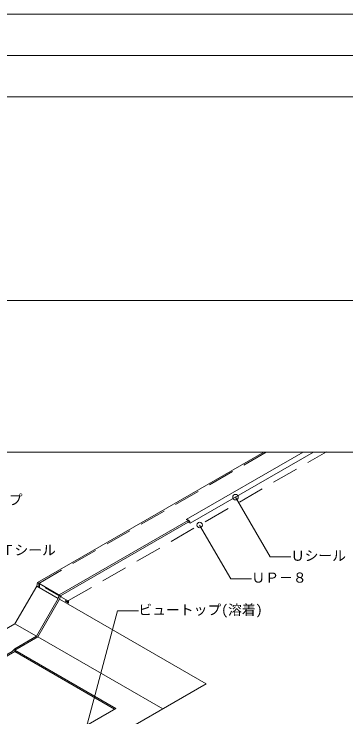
# Model space of a CAD drawing. Units: millimetres, scale not verified. Extents: x -1380 to 1380, y -955 to 955.
# Drawn here: x -21 to 459, y -64 to 955 of the extents above; entities that cross this region are included whole.
import ezdxf
from ezdxf.enums import TextEntityAlignment as Align

# ---------------------------------------------------------------- set-up
doc = ezdxf.new("R2010")
doc.units = ezdxf.units.MM
doc.header["$LTSCALE"] = 3
doc.linetypes.add('USER1', pattern=[19.05, 12.7, -6.35])
for name, color, linetype, lineweight in [('0-0_0', 7, 'Continuous', 18), ('0-1_WAKU', 7, 'Continuous', 18), ('0-4_BOUSUI', 1, 'Continuous', 18), ('0-5_MOJI', 7, 'Continuous', 18), ('0-8_KANAMONO', 4, 'Continuous', 18)]:
    doc.layers.add(name, color=color, linetype=linetype, lineweight=lineweight)
doc.styles.add('ＭＳ ゴシック', font='')
doc.styles.get('ＭＳ ゴシック').set_extended_font_data('MS Gothic')

msp = doc.modelspace()

# ---------------------------------------------------------------- linework, layer by layer
at = {"layer": '0-0_0'}
msp.add_line((-1380, 895), (1380, 895), dxfattribs=at)
msp.add_lwpolyline([(-900, -660), (900, -660), (900, 540), (-900, 540)], close=True, dxfattribs=at)
at = {"layer": '0-0_0', "lineweight": 9}
msp.add_lwpolyline([(-700, 320), (700, 320), (700, -440), (-700, -440)], close=True, dxfattribs=at)
at = {"layer": '0-1_WAKU'}
for points in [[(1380, 835), (-1380, 835), (-1380, 955), (1380, 955)], [(-1380, -955), (1380, -955), (1380, 955), (-1380, 955)]]:
    msp.add_lwpolyline(points, close=True, dxfattribs=at)
at = {"layer": '0-4_BOUSUI'}
for p, q in [((227.88, 222.265), (397.162, 320)), ((233.725, 216.89), (412.317, 320)), ((230.603, 220.693), (227.88, 222.265)), ((11.433, 125.905), (42.617, 107.901)), ((12.749, 130.945), (45.658, 111.945)), ((-20.107, 71.276), (11.083, 53.269)), ((12.802, 52.246), (193.787, -52.245)), ((125.796, -51.5), (-20.547, 32.991)), ((124.064, -52.5), (-20.547, 30.991)), ((10.614, -118), (125.796, -51.5))]:
    msp.add_line(p, q, dxfattribs=at)
for points in [[(-122.85, 9.942), (-55.202, 48.999), (-51.738, 52.999), (-20.12, 71.253), (11.42, 125.882), (12.736, 130.923), (340.227, 320)], [(-97.624, -11.509), (-24.012, 30.991), (-20.547, 34.991), (11.07, 53.246), (42.61, 107.875), (43.926, 112.915), (230.603, 220.693)], [(-97.624, -13.509), (-20.547, 30.991), (-20.547, 32.991), (12.802, 52.246), (44.342, 106.875), (45.658, 111.915), (230.603, 218.693)], [(230.603, 220.693), (230.603, 218.693), (233.725, 216.89)], [(97.977, -107.561), (256.867, -15.826), (44.342, 106.875)]]:
    msp.add_lwpolyline(points, dxfattribs=at)
msp.add_arc((227.69, 216.193), 6.075, 6.59312, 88.21177, dxfattribs=at)
at = {"layer": '0-5_MOJI'}
for p, q in [((71.616, -122.781), (128.556, 89.723)), ((128.556, 89.723), (158.556, 89.723))]:
    msp.add_line(p, q, dxfattribs=at)
for points in [[(299.311, 254.756), (349.311, 168.153), (379.311, 168.153)], [(247.308, 214.355), (292.308, 136.413), (322.308, 136.413)]]:
    msp.add_lwpolyline(points, dxfattribs=at)
for centre in [(299.311, 254.756), (247.308, 214.355)]:
    msp.add_circle(centre, 4, dxfattribs=at)
at = {"layer": '0-8_KANAMONO', "linetype": 'USER1'}
for p, q in [((14.252, 129.8), (343.688, 320)), ((57.553, 104.8), (431.001, 320.41))]:
    msp.add_line(p, q, dxfattribs=at)
msp.add_lwpolyline([(14.252, 124.278), (14.252, 129.8), (57.553, 104.8), (57.553, 101.3), (53.223, 103.8), (53.223, 104.9), (56.6, 102.95), (56.6, 104.25), (15.204, 128.15), (15.204, 123.728)], dxfattribs=at)

# ---------------------------------------------------------------- texts
at = {"layer": '0-5_MOJI', "style": 'ＭＳ ゴシック'}
for s, p in [('ビュートップ', (-129.094, 239.246)), ('ＶＴシール', (-60.785, 166.262)), ('Ｕシール', (379.311, 158.153)), ('ＵＰ－８', (322.308, 126.413)), ('ビュートップ(溶着)', (158.556, 79.723))]:
    msp.add_text(s, height=14.66, dxfattribs=at).set_placement(p, align=Align.BOTTOM_LEFT)

doc.saveas('drawing.dxf')
